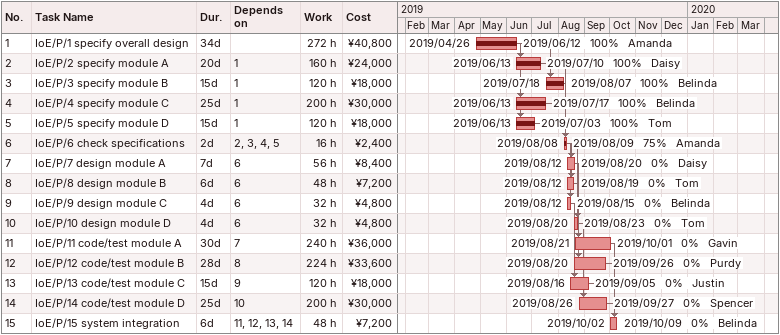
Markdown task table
| ID | Task | Duration | Start | Finish | Predecessors | Resources | % complete | Work (h) | Cost (¥) |
|---|---|---|---|---|---|---|---|---|---|
| 1 | IoE/P/1 specify overall design | 34d | 2019-04-26 | 2019-06-12 |  | Amanda | 100 | 272 | 40800 |
| 2 | IoE/P/2 specify module A | 20d | 2019-06-13 | 2019-07-10 | 1 | Daisy | 100 | 160 | 24000 |
| 3 | IoE/P/3 specify module B | 15d | 2019-07-18 | 2019-08-07 | 1 | Belinda | 100 | 120 | 18000 |
| 4 | IoE/P/4 specify module C | 25d | 2019-06-13 | 2019-07-17 | 1 | Belinda | 100 | 200 | 30000 |
| 5 | IoE/P/5 specify module D | 15d | 2019-06-13 | 2019-07-03 | 1 | Tom | 100 | 120 | 18000 |
| 6 | IoE/P/6 check specifications | 2d | 2019-08-08 | 2019-08-09 | 2, 3, 4, 5 | Amanda | 75 | 16 | 2400 |
| 7 | IoE/P/7 design module A | 7d | 2019-08-12 | 2019-08-20 | 6 | Daisy | 0 | 56 | 8400 |
| 8 | IoE/P/8 design module B | 6d | 2019-08-12 | 2019-08-19 | 6 | Tom | 0 | 48 | 7200 |
| 9 | IoE/P/9 design module C | 4d | 2019-08-12 | 2019-08-15 | 6 | Belinda | 0 | 32 | 4800 |
| 10 | IoE/P/10 design module D | 4d | 2019-08-20 | 2019-08-23 | 6 | Tom | 0 | 32 | 4800 |
| 11 | IoE/P/11 code/test module A | 30d | 2019-08-21 | 2019-10-01 | 7 | Gavin | 0 | 240 | 36000 |
| 12 | IoE/P/12 code/test module B | 28d | 2019-08-20 | 2019-09-26 | 8 | Purdy | 0 | 224 | 33600 |
| 13 | IoE/P/13 code/test module C | 15d | 2019-08-16 | 2019-09-05 | 9 | Justin | 0 | 120 | 18000 |
| 14 | IoE/P/14 code/test module D | 25d | 2019-08-26 | 2019-09-27 | 10 | Spencer | 0 | 200 | 30000 |
| 15 | IoE/P/15 system integration | 6d | 2019-10-02 | 2019-10-09 | 11, 12, 13, 14 | Belinda | 0 | 48 | 7200 |
